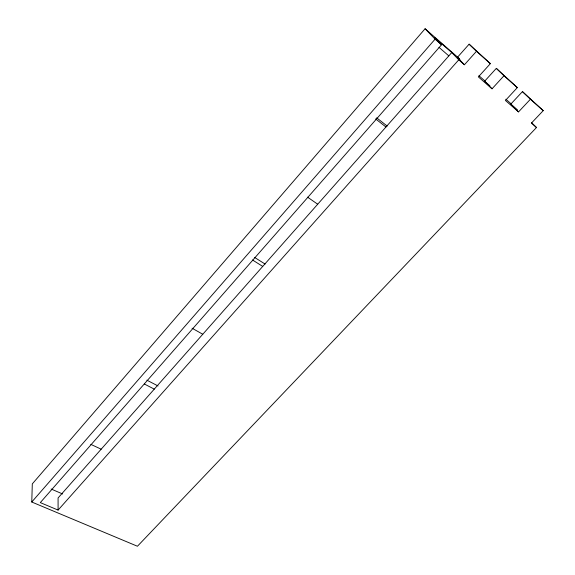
<?xml version="1.0" encoding="UTF-8"?>
<svg xmlns="http://www.w3.org/2000/svg" width="575" height="575" viewBox="0 0 575 575"><rect width="100%" height="100%" fill="white"/><g stroke="black" fill="none" stroke-linecap="round" stroke-linejoin="round"><path stroke-width="0.86" d="M531.523 122.54L536.482 127.528L137.439 546.25L31.769 502.018L32.301 483.891L425.09 28.75L459.418 58.708M31.769 502.018L435.081 39.172L425.09 28.75M441.514 44.785L40.3 502.607L58.097 510.082L458.771 59.822L451.756 52.562L434.714 37.706L441.514 44.785L435.081 39.172M451.756 52.562L58.082 497.95L58.097 510.082M469.128 44.174L476.467 51.29L464.435 64.752L457.341 57.435L469.128 44.174L490.367 63.653L478.371 76.899L492.035 88.802L503.988 75.756L496.318 68.36L484.617 81.226L492.035 88.802M496.318 68.36L517.327 87.623L505.418 100.467L518.542 111.895L530.409 99.245L543.231 110.644L531.408 123.108L536.482 127.528M518.542 111.895L510.823 104.082L522.445 91.605L543.231 110.644M51.118 489.016L62.639 493.975M90.785 444.346L101.178 449.19M144.318 383.985L154.265 389.124M146.877 380.168L158.032 385.962M192.064 328.203L202.767 334.255M252.504 259.979L262.725 266.419M254.517 257.37L265.082 264.054M307.546 197.153L317.709 204.218M376.647 117.825L387.191 126.069M375.612 118.91L385.962 126.996M438.991 47.344L448.823 55.876M457.341 57.435L459.964 59.728M484.617 81.226L489.907 85.84M510.823 104.082L517.522 109.926M458.771 59.822L464.435 64.752M478.939 75.735L484.998 81.025M505.863 99.231L511.254 103.931M476.467 51.29L490.367 63.653M503.988 75.756L517.327 87.623M522.445 91.605L530.409 99.245"/></g></svg>
